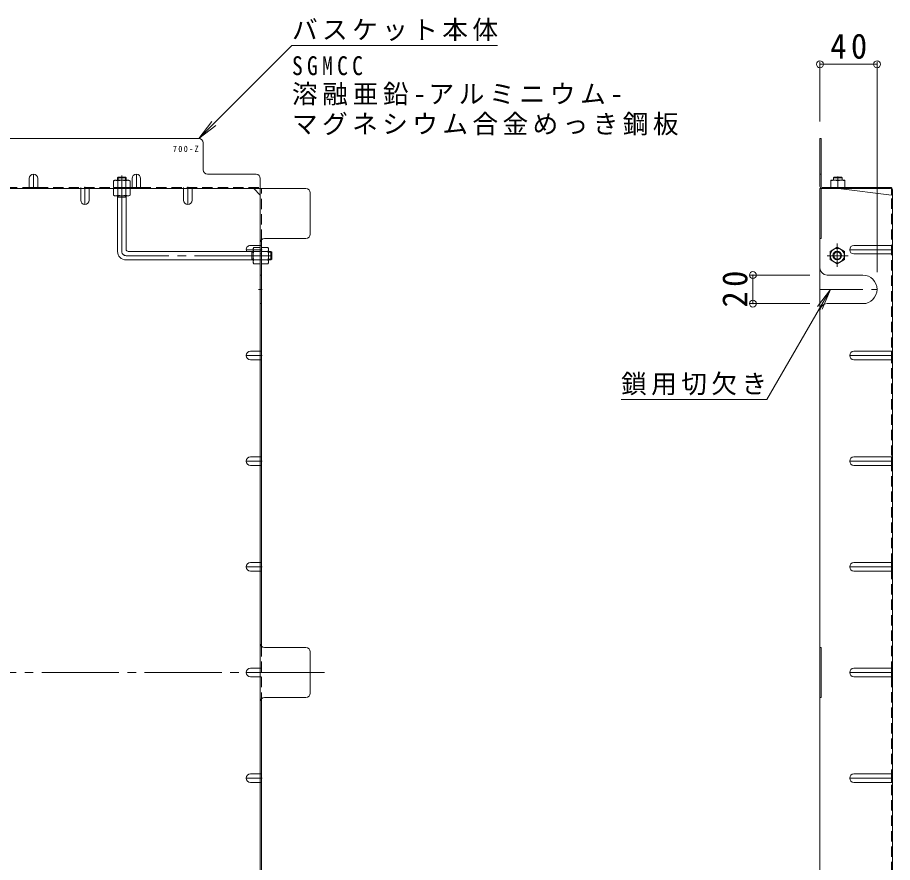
# Model space of a CAD drawing. Units: millimetres at full size, sheet at 1:6; details may follow other scales. Extents: x -1626 to 1623, y -1182 to 1151.
# Drawn here: x 650 to 1263, y 525 to 1117 of the extents above; entities that cross this region are included whole.
import ezdxf

# ---------------------------------------------------------------- set-up
doc = ezdxf.new("R2010")
doc.units = ezdxf.units.MM
doc.header["$LTSCALE"] = 6
doc.header["$PDMODE"] = 32
doc.header["$PDSIZE"] = 4.8
for name, pattern in [('CHAIN1', [8, 5, -1, 1, -1]), ('CHAIN2', [12, 9, -1, 1, -1]), ('DASHED1', [1.8, 1.2, -0.6])]:
    doc.linetypes.add(name, pattern=pattern)
for name, color, linetype, lineweight in [('6-0', 2, 'Continuous', 9), ('6-1', 3, 'Continuous', 9), ('6-4', 7, 'Continuous', 9), ('6-5', 7, 'Continuous', 9), ('6-7', 2, 'Continuous', 9), ('6-8', 2, 'Continuous', 9), ('6-B', 2, 'Continuous', 9), ('6-D', 2, 'CHAIN1', 9)]:
    doc.layers.add(name, color=color, linetype=linetype, lineweight=lineweight)
doc.styles.add('ＭＳ ゴシック', font='')
doc.styles.get('ＭＳ ゴシック').set_extended_font_data('MS Gothic')

msp = doc.modelspace()

# ---------------------------------------------------------------- linework, layer by layer
at = {"layer": '6-0'}
for p, q in [((1235.6, 957.445), (1261.8, 957.445)), ((1261.8, 957.445), (1262.6, 957.445)), ((1235.6, 951.445), (1261.8, 951.445)), ((1261.8, 951.445), (1262.6, 951.445)), ((1216.8, 936.683), (1241.8, 936.683)), ((1216.8, 916.683), (1241.8, 916.683)), ((1235.6, 883.445), (1261.8, 883.445)), ((1261.8, 883.445), (1262.6, 883.445)), ((1235.6, 877.445), (1261.8, 877.445)), ((1261.8, 877.445), (1262.6, 877.445)), ((1235.6, 809.445), (1261.8, 809.445)), ((1261.8, 809.445), (1262.6, 809.445)), ((1235.6, 803.445), (1261.8, 803.445)), ((1261.8, 803.445), (1262.6, 803.445)), ((1235.6, 735.445), (1261.8, 735.445)), ((1261.8, 735.445), (1262.6, 735.445)), ((1235.6, 729.445), (1261.8, 729.445)), ((1261.8, 729.445), (1262.6, 729.445)), ((1235.6, 661.445), (1261.8, 661.445)), ((1261.8, 661.445), (1262.6, 661.445)), ((1235.6, 655.445), (1261.8, 655.445)), ((1261.8, 655.445), (1262.6, 655.445)), ((1235.6, 587.445), (1261.8, 587.445)), ((1261.8, 587.445), (1262.6, 587.445)), ((1235.6, 581.445), (1261.8, 581.445)), ((1261.8, 581.445), (1262.6, 581.445))]:
    msp.add_line(p, q, dxfattribs=at)
at = {"layer": '6-0', "linetype": 'CHAIN1'}
for p, q in [((1232.6, 954.445), (1262.6, 954.445)), ((1211.8, 926.683), (1251.8, 926.683)), ((1232.6, 880.445), (1262.6, 880.445)), ((1232.6, 806.445), (1262.6, 806.445)), ((1232.6, 732.445), (1262.6, 732.445)), ((1232.6, 658.445), (1262.6, 658.445)), ((1232.6, 584.445), (1262.6, 584.445))]:
    msp.add_line(p, q, dxfattribs=at)
at = {"layer": '6-0'}
for centre, radius, start, end in [((1235.6, 954.445), 3, 90, 270), ((1216.8, 941.683), 5, 180, 270), ((1241.8, 926.683), 10, 270, 90), ((1216.8, 911.683), 5, 90, 180), ((1235.6, 880.445), 3, 90, 270), ((1235.6, 806.445), 3, 90, 270), ((1235.6, 732.445), 3, 90, 270), ((1235.6, 658.445), 3, 90, 270), ((1235.6, 584.445), 3, 90, 270)]:
    msp.add_arc(centre, radius, start, end, dxfattribs=at)
at = {"layer": '6-1', "linetype": 'DASHED1'}
for p, q in [((719.796, 1004.747), (720.296, 1005.247)), ((720.296, 1005.247), (725.296, 1005.247)), ((720.296, 1003.047), (720.296, 1005.247)), ((725.796, 1004.747), (725.296, 1005.247)), ((725.296, 1003.047), (725.296, 1005.247)), ((719.796, 1004.747), (725.796, 1004.747)), ((719.796, 1004.747), (719.796, 1003.047)), ((725.796, 1004.747), (725.796, 1003.047))]:
    msp.add_line(p, q, dxfattribs=at)
at = {"layer": '6-1', "linetype": 'CHAIN2'}
for p, q in [((722.796, 953.247), (722.796, 1006.479)), ((827.796, 950.247), (725.796, 950.247))]:
    msp.add_line(p, q, dxfattribs=at)
at = {"layer": '6-1'}
for p, q in [((1221.3, 1004.743), (1221.8, 1005.243)), ((1226.8, 1005.243), (1221.8, 1005.243)), ((1227.3, 1004.743), (1226.8, 1005.243)), ((1221.3, 1003.043), (1221.3, 1004.743)), ((1227.3, 1004.743), (1221.3, 1004.743)), ((1227.3, 1003.043), (1227.3, 1004.743)), ((719.796, 953.247), (719.796, 992.247)), ((719.796, 991.247), (725.796, 991.247)), ((720.296, 991.247), (720.296, 992.247)), ((725.296, 991.247), (725.296, 992.247)), ((725.796, 954.747), (725.796, 992.247)), ((814.796, 953.247), (727.296, 953.247)), ((813.796, 953.247), (813.796, 947.247)), ((813.796, 952.747), (814.796, 952.747)), ((827.296, 953.247), (825.596, 953.247)), ((825.596, 952.747), (827.796, 952.747)), ((827.296, 953.247), (827.296, 947.247)), ((827.296, 953.247), (827.796, 952.747)), ((827.796, 952.747), (827.796, 947.747)), ((814.796, 947.247), (725.796, 947.247)), ((813.796, 947.747), (814.796, 947.747)), ((825.596, 947.747), (827.796, 947.747)), ((827.296, 947.247), (825.596, 947.247)), ((827.296, 947.247), (827.796, 947.747))]:
    msp.add_line(p, q, dxfattribs=at)
for centre, radius in [((725.796, 953.247), 6), ((727.296, 954.747), 1.5)]:
    msp.add_arc(centre, radius, 180, 270, dxfattribs=at)
at = {"layer": '6-1', "linetype": 'CHAIN2'}
msp.add_arc((725.796, 953.247), 3, 180, 270, dxfattribs=at)
at = {"layer": '6-4'}
for p, q in [((1211.8, 1086.047), (1211.8, 1044.247)), ((1251.8, 1086.047), (1251.8, 938.683)), ((1211.8, 1084.247), (1251.8, 1084.247)), ((1163, 936.683), (1204.8, 936.683)), ((1164.8, 936.683), (1164.8, 916.683)), ((1163, 916.683), (1204.8, 916.683))]:
    msp.add_line(p, q, dxfattribs=at)
for p in [(1211.8, 1084.247), (1251.8, 1084.247), (1164.8, 936.683), (1164.8, 916.683)]:
    msp.add_point(p, dxfattribs=at)
at = {"layer": '6-5'}
for p, q in [((985.964, 1097.415), (841.964, 1097.415)), ((776.796, 1032.247), (785.927, 1044.147)), ((1219.107, 926.683), (1174.519, 849.454)), ((1219.107, 926.683), (1209.976, 914.783)), ((1219.107, 926.683), (1213.367, 912.825)), ((1174.519, 849.454), (1072.519, 849.454))]:
    msp.add_line(p, q, dxfattribs=at)
msp.add_lwpolyline([(841.964, 1097.415), (776.796, 1032.247), (788.696, 1041.378)], dxfattribs=at)
at = {"layer": '6-7'}
for p, q in [((776.796, 1032.247), (581.496, 1032.247)), ((1211.8, 1032.247), (1212.6, 1032.247)), ((1211.8, 998.847), (1211.8, 1032.247)), ((1212.6, 998.714), (1212.6, 1032.247)), ((779.796, 1010.247), (779.796, 1029.247)), ((816.796, 1007.247), (782.796, 1007.247)), ((1211.8, 1007.247), (1212.6, 1007.247)), ((819.796, 312.64), (819.796, 1004.247)), ((110.193, 997.247), (851.8, 997.247)), ((657.996, 998.047), (663.996, 998.047)), ((729.996, 998.047), (735.996, 998.047)), ((819.796, 992.635), (815.184, 997.247)), ((854.8, 965.246), (854.8, 994.247)), ((1211.8, 997.247), (1211.8, 658.445)), ((1212.6, 997.247), (1212.6, 962.242)), ((1213.267, 998.047), (1261, 998.047)), ((1213.4, 997.247), (1261.133, 997.247)), ((1224.8, 997.243), (1261.8, 992.631)), ((1261.8, 996.58), (1261.8, 992.631)), ((1262.6, 320.44), (1262.6, 996.447)), ((822.796, 962.246), (851.8, 962.246)), ((1211.8, 962.242), (1212.6, 962.242)), ((820.596, 961.29), (820.596, 676.904)), ((1261.8, 951.445), (1261.8, 957.445)), ((1261.8, 877.445), (1261.8, 883.445)), ((1261.8, 803.445), (1261.8, 809.445)), ((1261.8, 729.445), (1261.8, 735.445)), ((851.8, 675.944), (822.796, 675.944)), ((1211.8, 675.947), (1212.6, 675.947)), ((854.8, 643.943), (854.8, 672.944)), ((1211.8, 658.445), (1211.8, 319.64)), ((1261.8, 655.445), (1261.8, 661.445)), ((820.596, 355.601), (820.596, 639.983)), ((822.796, 640.943), (851.8, 640.943)), ((1261.8, 581.445), (1261.8, 587.445))]:
    msp.add_line(p, q, dxfattribs=at)
at = {"layer": '6-7', "linetype": 'DASHED1'}
for p, q in [((231.996, 998.047), (729.996, 998.047)), ((693.996, 997.247), (693.996, 998.047)), ((699.996, 997.247), (699.996, 998.047)), ((725.796, 997.247), (725.796, 998.047)), ((735.996, 998.047), (819.796, 998.047)), ((765.996, 997.247), (765.996, 998.047)), ((771.996, 997.247), (771.996, 998.047)), ((820.596, 961.29), (820.596, 997.247)), ((1261.8, 324.256), (1261.8, 992.631)), ((819.796, 957.445), (820.596, 957.445)), ((820.596, 953.447), (819.796, 953.447)), ((819.796, 951.445), (820.596, 951.445)), ((820.596, 947.247), (819.796, 947.247)), ((819.796, 883.445), (820.596, 883.445)), ((819.796, 877.445), (820.596, 877.445)), ((819.796, 809.445), (820.596, 809.445)), ((819.796, 803.445), (820.596, 803.445)), ((819.796, 735.445), (820.596, 735.445)), ((819.796, 729.445), (820.596, 729.445)), ((820.596, 676.904), (820.596, 639.983)), ((819.796, 661.445), (820.596, 661.445)), ((819.796, 655.445), (820.596, 655.445)), ((819.796, 587.445), (820.596, 587.445)), ((819.796, 581.445), (820.596, 581.445))]:
    msp.add_line(p, q, dxfattribs=at)
at = {"layer": '6-7', "linetype": 'CHAIN2'}
msp.add_line((864.8, 658.443), (97.193, 658.443), dxfattribs=at)
at = {"layer": '6-7'}
for points in [[(1211.8, 997.247), (1212.6, 997.247), (1213.4, 997.247)], [(1211.8, 640.946), (1212.6, 640.946), (1212.6, 675.947)]]:
    msp.add_lwpolyline(points, dxfattribs=at)
for centre, radius, start, end in [((776.796, 1029.247), 3, 0, 90), ((782.796, 1010.247), 3, 180, 270), ((816.796, 1004.247), 3, 0, 90), ((851.8, 994.247), 3, 0, 90), ((1213.4, 998.847), 1.6, 180, 270), ((1213.267, 998.714), 0.667, 180, 270), ((1261, 996.447), 1.6, 0, 90), ((1261.133, 996.58), 0.667, 0, 90), ((1261.8, 993.431), 0.8, 270, 0), ((822.796, 959.246), 3, 90, 180), ((851.8, 965.246), 3, 270, 0), ((822.796, 678.944), 3, 180, 270), ((851.8, 672.944), 3, 0, 90), ((851.8, 643.943), 3, 270, 0), ((822.796, 637.943), 3, 90, 180)]:
    msp.add_arc(centre, radius, start, end, dxfattribs=at)
at = {"layer": '6-8', "linetype": 'CHAIN1'}
for p, q in [((660.996, 997.247), (660.996, 1007.247)), ((732.996, 997.247), (732.996, 1007.247)), ((696.996, 998.447), (696.996, 986.097)), ((768.996, 998.447), (768.996, 986.097)), ((820.996, 954.445), (809.996, 954.445)), ((818.45, 926.683), (820.996, 926.683)), ((820.996, 880.445), (809.996, 880.445)), ((820.996, 806.445), (809.996, 806.445)), ((820.996, 732.445), (809.996, 732.445)), ((820.996, 658.445), (809.996, 658.445)), ((820.996, 584.445), (809.996, 584.445))]:
    msp.add_line(p, q, dxfattribs=at)
at = {"layer": '6-8'}
for p, q in [((657.996, 1004.247), (657.996, 997.247)), ((663.996, 1004.247), (663.996, 997.247)), ((729.996, 1004.247), (729.996, 997.247)), ((735.996, 1004.247), (735.996, 997.247)), ((693.996, 989.097), (693.996, 997.247)), ((699.996, 989.097), (699.996, 997.247)), ((765.996, 989.097), (765.996, 997.247)), ((771.996, 989.097), (771.996, 997.247)), ((812.996, 957.445), (819.796, 957.445)), ((820.596, 936.683), (819.796, 936.683)), ((820.596, 916.683), (819.796, 916.683)), ((812.996, 883.445), (819.796, 883.445)), ((812.996, 877.445), (819.796, 877.445)), ((812.996, 809.445), (819.796, 809.445)), ((812.996, 803.445), (819.796, 803.445)), ((812.996, 735.445), (819.796, 735.445)), ((812.996, 729.445), (819.796, 729.445)), ((812.996, 661.445), (819.796, 661.445)), ((812.996, 655.445), (819.796, 655.445)), ((812.996, 587.445), (819.796, 587.445)), ((812.996, 581.445), (819.796, 581.445))]:
    msp.add_line(p, q, dxfattribs=at)
for centre, start, end in [((660.996, 1004.247), 0, 180), ((732.996, 1004.247), 0, 180), ((696.996, 989.097), 180, 0), ((768.996, 989.097), 180, 0), ((812.996, 954.445), 90, 203.52965), ((812.996, 880.445), 90, 270), ((812.996, 806.445), 90, 270), ((812.996, 732.445), 90, 270), ((812.996, 658.445), 90, 270), ((812.996, 584.445), 90, 270)]:
    msp.add_arc(centre, 3, start, end, dxfattribs=at)
at = {"layer": '6-B', "linetype": 'DASHED1'}
for p, q in [((717.796, 1003.047), (717.046, 1002.614)), ((717.046, 998.047), (717.046, 1002.614)), ((727.796, 1003.047), (717.796, 1003.047)), ((719.933, 1002.614), (719.933, 998.047)), ((725.66, 1002.614), (725.66, 998.047)), ((727.796, 1003.047), (728.546, 1002.614)), ((728.546, 998.047), (728.546, 1002.614)), ((728.546, 998.047), (717.046, 998.047))]:
    msp.add_line(p, q, dxfattribs=at)
at = {"layer": '6-B'}
for p, q in [((1229.3, 1003.043), (1219.3, 1003.043)), ((1219.3, 998.043), (1219.3, 1003.043)), ((1224.3, 998.043), (1224.3, 1002.61)), ((1229.3, 998.043), (1229.3, 1003.043)), ((717.046, 997.247), (728.546, 997.247)), ((717.046, 997.247), (717.046, 992.68)), ((719.933, 992.68), (719.933, 997.247)), ((725.66, 992.68), (725.66, 997.247)), ((728.546, 997.247), (728.546, 992.68)), ((1229.3, 998.043), (1219.3, 998.043)), ((717.796, 992.247), (717.046, 992.68)), ((717.796, 992.247), (727.796, 992.247)), ((727.796, 992.247), (728.546, 992.68)), ((1223.9, 956.093), (1218.9, 953.207)), ((814.796, 955.247), (815.229, 955.997)), ((814.796, 955.247), (814.796, 945.247)), ((819.796, 955.997), (815.229, 955.997)), ((815.229, 953.11), (819.796, 953.11)), ((819.796, 955.997), (819.796, 944.497)), ((820.596, 955.997), (820.596, 944.497)), ((820.596, 955.997), (825.163, 955.997)), ((825.163, 953.11), (820.596, 953.11)), ((825.596, 955.247), (825.163, 955.997)), ((825.596, 955.247), (825.596, 945.247)), ((1218.9, 953.207), (1218.9, 947.48)), ((814.796, 945.247), (815.229, 944.497)), ((815.229, 947.384), (819.796, 947.384)), ((819.796, 944.497), (815.229, 944.497)), ((825.163, 947.384), (820.596, 947.384)), ((820.596, 944.497), (825.163, 944.497)), ((825.596, 945.247), (825.163, 944.497)), ((1223.9, 944.593), (1218.9, 947.48)), ((1223.9, 944.593), (1228.9, 947.48))]:
    msp.add_line(p, q, dxfattribs=at)
msp.add_lwpolyline([(1223.9, 956.093), (1228.9, 953.207), (1228.9, 947.48)], dxfattribs=at)
for radius in [5, 3, 2.458]:
    msp.add_circle((1223.9, 950.343), radius, dxfattribs=at)
at = {"layer": '6-B', "linetype": 'DASHED1'}
for centre, radius, start, end in [((718.691, 999.765), 3.29, 93.92076, 120.00002), ((718.456, 1000.312), 2.735, 57.31493, 89.7897), ((722.796, 993.364), 9.683, 72.79974, 107.20027), ((727.137, 1000.312), 2.735, 90.21031, 122.68509), ((726.902, 999.765), 3.29, 60, 86.07925)]:
    msp.add_arc(centre, radius, start, end, dxfattribs=at)
at = {"layer": '6-B'}
for centre, radius, start, end in [((1221.8, 995.61), 7.433, 70.34633, 109.65366), ((1226.8, 995.61), 7.433, 70.34633, 109.65366), ((718.691, 995.529), 3.29, 240, 266.07925), ((718.456, 994.982), 2.735, 270.21031, 302.68509), ((722.796, 1001.93), 9.683, 252.79974, 287.20027), ((727.137, 994.982), 2.735, 237.31493, 269.7897), ((726.902, 995.529), 3.29, 273.92076, 300.00002), ((818.078, 954.352), 3.29, 150, 176.07925), ((817.531, 954.587), 2.735, 180.21031, 212.68509), ((824.479, 950.247), 9.683, 162.79974, 197.20027), ((822.314, 954.352), 3.29, 3.92075, 30), ((822.862, 954.587), 2.735, 327.31491, 359.78969), ((815.914, 950.247), 9.683, 342.79973, 17.20026), ((817.531, 945.907), 2.735, 147.31493, 179.7897), ((818.078, 946.142), 3.29, 183.92076, 210.00002), ((822.314, 946.142), 3.29, 329.99998, 356.07924), ((822.862, 945.907), 2.735, 0.2103, 32.68507)]:
    msp.add_arc(centre, radius, start, end, dxfattribs=at)
at = {"layer": '6-D'}
for p, q in [((1224.3, 1005.73), (1224.3, 1002.668)), ((1223.9, 958.872), (1223.9, 942.364)), ((1216.83, 950.247), (1231.59, 950.247))]:
    msp.add_line(p, q, dxfattribs=at)

# ---------------------------------------------------------------- texts
at = {"layer": '6-4', "color": 2, "insert": (1219.05, 1087.847), "char_height": 17.6, "attachment_point": 7, "style": 'ＭＳ ゴシック'}
msp.add_mtext('\\T1.27;\\W0.95;40', dxfattribs=at)
at = {"layer": '6-4', "color": 2, "insert": (1161.2, 913.933), "char_height": 17.6, "attachment_point": 7, "rotation": 90, "style": 'ＭＳ ゴシック'}
msp.add_mtext('\\T1.27;\\W0.95;20', dxfattribs=at)
at = {"layer": '6-5', "char_height": 13.2, "attachment_point": 7, "style": 'ＭＳ ゴシック'}
for s, insert in [('\\T1.17;バスケット本体', (841.964, 1100.415)), ('\\T1.38;\\W0.85;SGMCC', (841.964, 1076.415)), ('\\T1.18;溶融亜鉛-アルミニウム-', (841.964, 1055.415)), ('\\T1.17;マグネシウム合金めっき鋼板', (841.964, 1034.415)), ('\\T1.17;鎖用切欠き', (1072.519, 852.454))]:
    msp.add_mtext(s, dxfattribs=dict(at, insert=insert))
at = {"layer": '6-5', "color": 6, "insert": (758.596, 1022.747), "char_height": 4.399, "attachment_point": 7, "style": 'ＭＳ ゴシック'}
msp.add_mtext('\\T1.34;\\W0.9;700-Z', dxfattribs=at)

doc.saveas('drawing.dxf')
